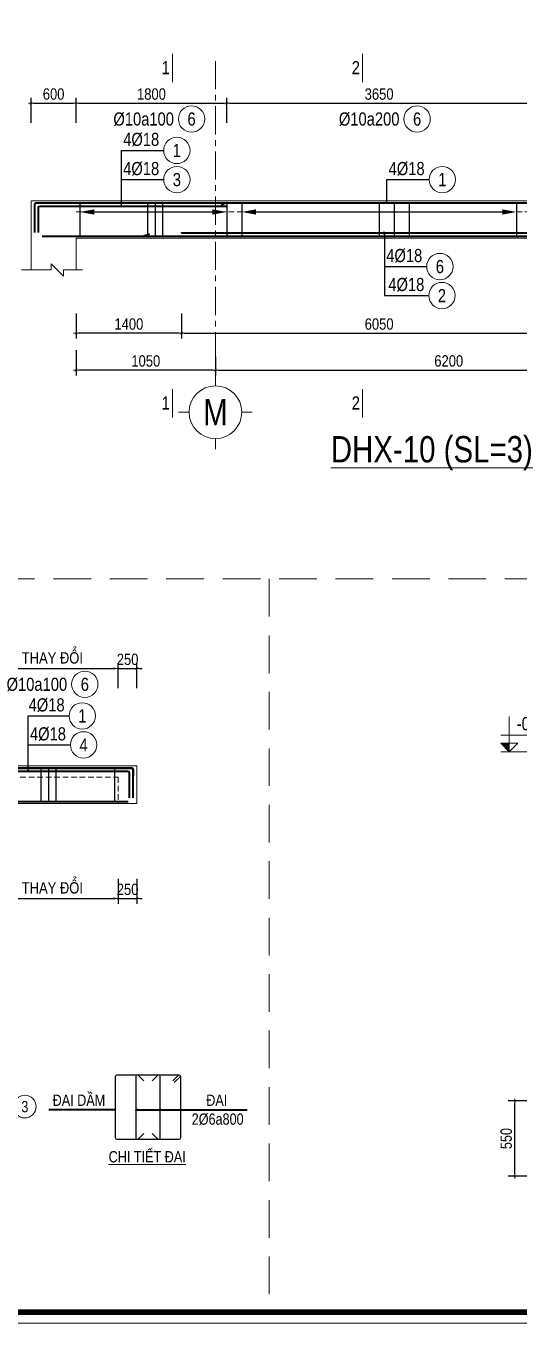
# Model space of a CAD drawing. Header units: millimetres. Extents: x 397144 to 10081729, y 99180 to 1327802.
# Drawn here: x 4934387 to 4940938, y 680550 to 697780 of the extents above; entities that cross this region are included whole.
import ezdxf
from ezdxf.enums import TextEntityAlignment as Align

# ---------------------------------------------------------------- set-up
doc = ezdxf.new("R2010")
doc.units = ezdxf.units.MM
doc.header["$PDSIZE"] = -10
doc.linetypes.add('CENTER', pattern=[2, 1.25, -0.25, 0.25, -0.25])
doc.linetypes.add('HIDDEN', pattern=[0.375, 0.25, -0.125])
doc.layers.get('0').update_dxf_attribs({"linetype": 'CONTINUOUS'})
doc.layers.get('Defpoints').update_dxf_attribs({"color": 12, "linetype": 'CONTINUOUS'})
for name, color, linetype, lineweight in [('kata_dim', 8, 'CONTINUOUS', 13), ('kata_grid', 8, 'CENTER', 13), ('kata_net khuat', 9, 'HIDDEN', 5), ('kata_net manh', 8, 'CONTINUOUS', 5), ('kata_net thay', 4, 'CONTINUOUS', 20), ('kata_text', 7, 'CONTINUOUS', 20), ('kata_thep chu', 1, 'CONTINUOUS', 35), ('kata_thep dai', 220, 'CONTINUOUS', 25)]:
    doc.layers.add(name, color=color, linetype=linetype, lineweight=lineweight)
doc.styles.add('kata_text', font='arial.ttf', dxfattribs={"width": 0.8})
doc.styles.add('Star-HelCon', font='VHELVCN_0.TTF')
doc.dimstyles.new('kata_dim_30', dxfattribs={"dimscale": 60, "dimtxt": 2.5, "dimasz": 0.5, "dimexe": 1.5, "dimexo": 2.5, "dimtad": 1, "dimdec": 0, "dimlfac": 0.5, "dimzin": 0, "dimdsep": 46, "dimtxsty": 'kata_text', "dimblk": 'kata_block_ArchTick', "dimcen": 0.09, "dimdle": 1.2, "dimclrd": 8, "dimclre": 8, "dimclrt": 3, "dimadec": 0, "dimazin": 0, "dimtfac": 1, "dimtdec": 0, "dimtix": 1, "dimtofl": 0, "dimtmove": 0, "dimatfit": 3, "dimfxl": 3.75, "dimfxlon": 1, "dimtolj": 1, "dimtzin": 0, "dimarcsym": 0})
doc.dimstyles.new('kata_dim_70', dxfattribs={"dimscale": 70, "dimtxt": 2.15, "dimasz": 0.5, "dimexe": 1, "dimexo": 2, "dimtad": 1, "dimdec": 0, "dimrnd": 5, "dimzin": 0, "dimdsep": 46, "dimtxsty": 'Star-HelCon', "dimblk": 'kata_block_ArchTick', "dimcen": 0.09, "dimdle": 1.2, "dimclrd": 8, "dimclre": 8, "dimclrt": 3, "dimadec": 0, "dimazin": 0, "dimtfac": 1, "dimtdec": 0, "dimtix": 1, "dimtmove": 2, "dimatfit": 3, "dimfxl": 3.75, "dimfxlon": 1, "dimtolj": 1, "dimtzin": 0, "dimarcsym": 0})
doc.dimstyles.new('kata_rai_thep', dxfattribs={"dimtxt": 2, "dimasz": 1, "dimexe": 0, "dimexo": 0, "dimtad": 1, "dimdec": 0, "dimzin": 12, "dimdsep": 46, "dimtxsty": 'kata_text', "dimblk": 'kata_block_RUNTIC', "dimcen": 0, "dimse1": 1, "dimse2": 1, "dimclrd": 6, "dimclre": 6, "dimclrt": 7, "dimadec": 0, "dimazin": 3, "dimtfac": 1, "dimtdec": 0, "dimtmove": 2, "dimatfit": 3, "dimldrblk": 'kata_block_LEADERTIC', "dimfxl": 1, "dimtolj": 1, "dimtzin": 0, "dimlwd": -1, "dimlwe": -1, "dimarcsym": 0})

# ---------------------------------------------------------------- blocks, each defined once
blk = doc.blocks.new('CHG_XX_Khung ten')
blk.add_lwpolyline([(15, 578.9999998350979), (826, 578.9999998350979), (826, 14.99999983509792), (15, 14.99999983509792)], close=True)
at = {"color": 4, "linetype": 'Continuous', "const_width": 1}
blk.add_lwpolyline([(17.00000000000006, 576.9999998350979), (824.0000000000001, 576.9999998350979), (824, 16.99999983509827), (16.99999999999994, 16.99999983509838)], close=True, dxfattribs=at)
blk = doc.blocks.new('kata_block_TD')
at = {"color": 6, "linetype": 'ByBlock', "lineweight": -2, "style": 'kata_text', "width": 0.8}
blk.add_attdef('SECTDET2', text='', height=5, dxfattribs=at).set_placement((0, 7.970649532882817), align=Align.CENTER)
at = {"color": 0, "linetype": 'ByBlock', "lineweight": -2, "style": 'kata_text', "width": 0.8}
blk.add_attdef('SECTDET1', text='', height=5, dxfattribs=at).set_placement((0, 1.470649532882817), align=Align.CENTER)
at = {"color": 3, "lineweight": 25, "style": 'kata_text', "width": 0.8}
blk.add_attdef('SSCALE', text='', height=2.5, dxfattribs=at).set_placement((0, -3.998868953555331), align=Align.CENTER)
blk = doc.blocks.new('kata_block_ArchTick')
at = {"color": 8}
blk.add_line((1, 0), (-1, 0), dxfattribs=at)
at = {"color": 8, "const_width": 0.15}
blk.add_lwpolyline([(-0.5, -0.5), (0.5, 0.5)], dxfattribs=at)
blk = doc.blocks.new('*D122')
at = {"layer": 'Defpoints', "color": 0, "transparency": 16777216}
for p in [(4935054.127015105, 696753.8483347641), (4934454.127015105, 695458.8483347641), (4935054.127015105, 695458.8483347641)]:
    blk.add_point(p, dxfattribs=at)
at = {"layer": 'kata_dim', "color": 8, "lineweight": -2, "transparency": 16777216}
for p, q in [((4934454.127015105, 696491.3483347641), (4934454.127015105, 696823.8483347641)), ((4935054.127015105, 696491.3483347641), (4935054.127015105, 696823.8483347641)), ((4934489.127015105, 696753.8483347641), (4935019.127015105, 696753.8483347641))]:
    blk.add_line(p, q, dxfattribs=at)
at = {"layer": 'kata_dim', "color": 8, "lineweight": -2, "transparency": 16777216, "xscale": 35, "yscale": 35, "zscale": 35, "rotation": 180}
blk.add_blockref('kata_block_ArchTick', (4934454.127015105, 696753.8483347641), dxfattribs=at)
at = {"layer": 'kata_dim', "color": 8, "lineweight": -2, "transparency": 16777216, "xscale": 35, "yscale": 35, "zscale": 35}
blk.add_blockref('kata_block_ArchTick', (4935054.127015105, 696753.8483347641), dxfattribs=at)
at = {"layer": 'kata_dim', "color": 3, "transparency": 16777216, "insert": (4934754.127015105, 696874.4536680975), "char_height": 150.5, "attachment_point": 5, "style": 'Star-HelCon'}
blk.add_mtext('\\A1;600', dxfattribs=at)
blk = doc.blocks.new('*D123')
at = {"layer": 'Defpoints', "color": 0, "transparency": 16777216}
for p in [(4937054.127015105, 696753.8483347641), (4935054.127015105, 695458.8483347641), (4937054.127015105, 695458.8483347641)]:
    blk.add_point(p, dxfattribs=at)
at = {"layer": 'kata_dim', "color": 8, "lineweight": -2, "transparency": 16777216}
for p, q in [((4935054.127015105, 696491.3483347641), (4935054.127015105, 696823.8483347641)), ((4937054.127015105, 696491.3483347641), (4937054.127015105, 696823.8483347641)), ((4935089.127015105, 696753.8483347641), (4937019.127015105, 696753.8483347641))]:
    blk.add_line(p, q, dxfattribs=at)
at = {"layer": 'kata_dim', "color": 8, "lineweight": -2, "transparency": 16777216, "xscale": 35, "yscale": 35, "zscale": 35, "rotation": 180}
blk.add_blockref('kata_block_ArchTick', (4935054.127015105, 696753.8483347641), dxfattribs=at)
at = {"layer": 'kata_dim', "color": 8, "lineweight": -2, "transparency": 16777216, "xscale": 35, "yscale": 35, "zscale": 35}
blk.add_blockref('kata_block_ArchTick', (4937054.127015105, 696753.8483347641), dxfattribs=at)
at = {"layer": 'kata_dim', "color": 3, "transparency": 16777216, "insert": (4936054.127015105, 696874.4536680975), "char_height": 150.5, "attachment_point": 5, "style": 'Star-HelCon'}
blk.add_mtext('\\A1;1800', dxfattribs=at)
blk = doc.blocks.new('*D124')
at = {"layer": 'Defpoints', "color": 0, "transparency": 16777216}
for p in [(4941104.127015105, 696753.8483347641), (4937054.127015105, 695458.8483347641), (4941104.127015105, 695458.8483347641)]:
    blk.add_point(p, dxfattribs=at)
at = {"layer": 'kata_dim', "color": 8, "lineweight": -2, "transparency": 16777216}
for p, q in [((4937054.127015105, 696491.3483347641), (4937054.127015105, 696823.8483347641)), ((4941104.127015105, 696491.3483347641), (4941104.127015105, 696823.8483347641)), ((4937089.127015105, 696753.8483347641), (4941069.127015105, 696753.8483347641))]:
    blk.add_line(p, q, dxfattribs=at)
at = {"layer": 'kata_dim', "color": 8, "lineweight": -2, "transparency": 16777216, "xscale": 35, "yscale": 35, "zscale": 35, "rotation": 180}
blk.add_blockref('kata_block_ArchTick', (4937054.127015105, 696753.8483347641), dxfattribs=at)
at = {"layer": 'kata_dim', "color": 8, "lineweight": -2, "transparency": 16777216, "xscale": 35, "yscale": 35, "zscale": 35}
blk.add_blockref('kata_block_ArchTick', (4941104.127015105, 696753.8483347641), dxfattribs=at)
at = {"layer": 'kata_dim', "color": 3, "transparency": 16777216, "insert": (4939079.127015105, 696874.4536680975), "char_height": 150.5, "attachment_point": 5, "style": 'Star-HelCon'}
blk.add_mtext('\\A1;3650', dxfattribs=at)
blk = doc.blocks.new('kata_block_GRID')
for p, q in [((3.061616997868383e-16, 5), (3.061616997868383e-16, 7)), ((-5, 0), (-7, 0)), ((5, 0), (7, 0)), ((-9.184850993605148e-16, -5), (-9.184850993605148e-16, -7))]:
    blk.add_line(p, q)
blk.add_circle((0, 0), 5)
at = {"color": 7, "style": 'kata_text', "width": 0.8}
blk.add_attdef('GRID', text='', height=5, dxfattribs=at).set_placement((0, 0), align=Align.MIDDLE)
blk = doc.blocks.new('*D128')
at = {"layer": 'Defpoints', "color": 0, "transparency": 16777216}
for p in [(4943104.127015105, 694958.8483347641), (4936904.127015105, 693525.0541121333), (4943104.127015105, 693208.8483347641)]:
    blk.add_point(p, dxfattribs=at)
at = {"layer": 'kata_dim', "color": 8, "lineweight": -2, "transparency": 16777216}
for p, q in [((4936904.127015105, 693385.0541121333), (4936904.127015105, 693138.8483347641)), ((4943104.127015105, 693471.3483347641), (4943104.127015105, 693138.8483347641)), ((4936939.127015105, 693208.8483347641), (4943069.127015105, 693208.8483347641))]:
    blk.add_line(p, q, dxfattribs=at)
at = {"layer": 'kata_dim', "color": 8, "lineweight": -2, "transparency": 16777216, "xscale": 35, "yscale": 35, "zscale": 35, "rotation": 180}
blk.add_blockref('kata_block_ArchTick', (4936904.127015105, 693208.8483347641), dxfattribs=at)
at = {"layer": 'kata_dim', "color": 8, "lineweight": -2, "transparency": 16777216, "xscale": 35, "yscale": 35, "zscale": 35}
blk.add_blockref('kata_block_ArchTick', (4943104.127015105, 693208.8483347641), dxfattribs=at)
at = {"layer": 'kata_dim', "color": 3, "transparency": 16777216, "insert": (4940004.127015105, 693329.4536680975), "char_height": 150.5, "attachment_point": 5, "style": 'Star-HelCon'}
blk.add_mtext('\\A1;6200', dxfattribs=at)
blk = doc.blocks.new('*D129')
at = {"layer": 'Defpoints', "color": 0, "transparency": 16777216}
for p in [(4935054.127015105, 694958.8483347641), (4936454.127015105, 694958.8483347641), (4935054.127015105, 693698.8483347641)]:
    blk.add_point(p, dxfattribs=at)
at = {"layer": 'kata_dim', "color": 8, "lineweight": -2, "transparency": 16777216}
for p, q in [((4935054.127015105, 693961.3483347641), (4935054.127015105, 693628.8483347641)), ((4936454.127015105, 693961.3483347641), (4936454.127015105, 693628.8483347641)), ((4936419.127015105, 693698.8483347641), (4935089.127015105, 693698.8483347641))]:
    blk.add_line(p, q, dxfattribs=at)
at = {"layer": 'kata_dim', "color": 8, "lineweight": -2, "transparency": 16777216, "xscale": 35, "yscale": 35, "zscale": 35, "rotation": 180}
blk.add_blockref('kata_block_ArchTick', (4935054.127015105, 693698.8483347641), dxfattribs=at)
at = {"layer": 'kata_dim', "color": 8, "lineweight": -2, "transparency": 16777216, "xscale": 35, "yscale": 35, "zscale": 35}
blk.add_blockref('kata_block_ArchTick', (4936454.127015105, 693698.8483347641), dxfattribs=at)
at = {"layer": 'kata_dim', "color": 3, "transparency": 16777216, "insert": (4935754.127015105, 693819.4536680975), "char_height": 150.5, "attachment_point": 5, "style": 'Star-HelCon'}
blk.add_mtext('\\A1;1400', dxfattribs=at)
blk = doc.blocks.new('*D130')
at = {"layer": 'Defpoints', "color": 0, "transparency": 16777216}
for p in [(4935054.127015105, 694958.8483347641), (4936454.127015105, 694958.8483347641), (4935054.127015105, 693698.8483347641)]:
    blk.add_point(p, dxfattribs=at)
at = {"layer": 'kata_dim', "color": 8, "lineweight": -2, "transparency": 16777216}
for p, q in [((4935054.127015105, 693961.3483347641), (4935054.127015105, 693628.8483347641)), ((4936454.127015105, 693961.3483347641), (4936454.127015105, 693628.8483347641)), ((4936419.127015105, 693698.8483347641), (4935089.127015105, 693698.8483347641))]:
    blk.add_line(p, q, dxfattribs=at)
at = {"layer": 'kata_dim', "color": 8, "lineweight": -2, "transparency": 16777216, "xscale": 35, "yscale": 35, "zscale": 35, "rotation": 180}
blk.add_blockref('kata_block_ArchTick', (4935054.127015105, 693698.8483347641), dxfattribs=at)
at = {"layer": 'kata_dim', "color": 8, "lineweight": -2, "transparency": 16777216, "xscale": 35, "yscale": 35, "zscale": 35}
blk.add_blockref('kata_block_ArchTick', (4936454.127015105, 693698.8483347641), dxfattribs=at)
at = {"layer": 'kata_dim', "color": 3, "transparency": 16777216, "insert": (4935754.127015105, 693819.4536680975), "char_height": 150.5, "attachment_point": 5, "style": 'Star-HelCon'}
blk.add_mtext('\\A1;1400', dxfattribs=at)
blk = doc.blocks.new('*D131')
at = {"layer": 'Defpoints', "color": 0, "transparency": 16777216}
for p in [(4936454.127015105, 694958.8483347641), (4941704.127015105, 694958.8483347641), (4941704.127015105, 693698.8483347641)]:
    blk.add_point(p, dxfattribs=at)
at = {"layer": 'kata_dim', "color": 8, "lineweight": -2, "transparency": 16777216}
for p, q in [((4936454.127015105, 693961.3483347641), (4936454.127015105, 693628.8483347641)), ((4941704.127015105, 693961.3483347641), (4941704.127015105, 693628.8483347641)), ((4936489.127015105, 693698.8483347641), (4941669.127015105, 693698.8483347641))]:
    blk.add_line(p, q, dxfattribs=at)
at = {"layer": 'kata_dim', "color": 8, "lineweight": -2, "transparency": 16777216, "xscale": 35, "yscale": 35, "zscale": 35, "rotation": 180}
blk.add_blockref('kata_block_ArchTick', (4936454.127015105, 693698.8483347641), dxfattribs=at)
at = {"layer": 'kata_dim', "color": 8, "lineweight": -2, "transparency": 16777216, "xscale": 35, "yscale": 35, "zscale": 35}
blk.add_blockref('kata_block_ArchTick', (4941704.127015105, 693698.8483347641), dxfattribs=at)
at = {"layer": 'kata_dim', "color": 3, "transparency": 16777216, "insert": (4939079.127015105, 693819.4536680975), "char_height": 150.5, "attachment_point": 5, "style": 'Star-HelCon'}
blk.add_mtext('\\A1;6050', dxfattribs=at)
blk = doc.blocks.new('kata_block_RUNTIC')
at = {"layer": 'kata_dim', "color": 6}
blk.add_line((0, 0.75), (0, -0.75), dxfattribs=at)
blk.add_lwpolyline([(0, 0, 0, 1, 0), (-2.69999999999709, 0, 1, 1, 0)], format="xyseb", dxfattribs=at)
blk = doc.blocks.new('*D134')
at = {"layer": 'Defpoints', "color": 6, "transparency": 16777216}
blk.add_line((4935174.127015105, 695308.8483347641), (4936984.127015105, 695308.8483347641), dxfattribs=at)
at = {"layer": 'Defpoints', "color": 0, "transparency": 16777216}
for p in [(4935104.127015105, 695308.8483347641), (4937054.127015105, 695308.8483347641), (4937054.127015105, 695308.8483347641)]:
    blk.add_point(p, dxfattribs=at)
at = {"layer": 'Defpoints', "color": 6, "transparency": 16777216, "xscale": 70, "yscale": 70, "zscale": 70, "rotation": 180}
blk.add_blockref('kata_block_RUNTIC', (4935104.127015105, 695308.8483347641), dxfattribs=at)
at = {"layer": 'Defpoints', "color": 6, "transparency": 16777216, "xscale": 70, "yscale": 70, "zscale": 70}
blk.add_blockref('kata_block_RUNTIC', (4937054.127015105, 695308.8483347641), dxfattribs=at)
blk = doc.blocks.new('kata_block_LEADERTIC')
at = {"layer": 'kata_dim', "color": 6}
blk.add_lwpolyline([(0, 0, 0, 1, 0), (-2.69999999999709, 0, 1, 1, 0)], format="xyseb", dxfattribs=at)
blk = doc.blocks.new('*D135')
at = {"layer": 'Defpoints', "color": 6, "transparency": 16777216}
blk.add_line((4937324.127015105, 695308.8483347641), (4940834.127015105, 695308.8483347641), dxfattribs=at)
at = {"layer": 'Defpoints', "color": 0, "transparency": 16777216}
for p in [(4937254.127015105, 695308.8483347641), (4940904.127015105, 695308.8483347641), (4940904.127015105, 695308.8483347641)]:
    blk.add_point(p, dxfattribs=at)
at = {"layer": 'Defpoints', "color": 6, "transparency": 16777216, "xscale": 70, "yscale": 70, "zscale": 70, "rotation": 180}
blk.add_blockref('kata_block_RUNTIC', (4937254.127015105, 695308.8483347641), dxfattribs=at)
at = {"layer": 'Defpoints', "color": 6, "transparency": 16777216, "xscale": 70, "yscale": 70, "zscale": 70}
blk.add_blockref('kata_block_RUNTIC', (4940904.127015105, 695308.8483347641), dxfattribs=at)
blk = doc.blocks.new('*U11')
blk.add_circle((2.5, 0), 2.5)
at = {"layer": 'kata_text', "color": 3, "style": 'kata_text', "width": 0.8}
blk.add_attdef('DK2', text='', height=2.5, dxfattribs=at).set_placement((-0.85, 0.8455043070534884), align=Align.RIGHT)
at = {"layer": 'kata_text', "color": 7, "style": 'kata_text', "width": 0.8}
blk.add_attdef('SH3', text='', height=2.5, dxfattribs=at).set_placement((2.5, 0), align=Align.MIDDLE)
blk = doc.blocks.new('*U14')
blk.add_circle((2.5, 0), 2.5)
at = {"layer": 'kata_text', "color": 3, "style": 'kata_text', "width": 0.8}
blk.add_attdef('DKKC2', text='', height=2.5, dxfattribs=at).set_placement((-0.85, -1.249999999999998), align=Align.RIGHT)
at = {"layer": 'kata_text', "color": 7, "style": 'kata_text', "width": 0.8}
blk.add_attdef('SH3', text='', height=2.5, dxfattribs=at).set_placement((2.5, 0), align=Align.MIDDLE)
blk = doc.blocks.new('kata_block_SECBAL')
at = {"color": 0, "linetype": 'ByBlock', "lineweight": -2}
blk.add_line((9.278846846427768e-07, 4.357142857143117), (0, -1), dxfattribs=at)
at = {"color": 0, "linetype": 'ByBlock', "lineweight": -2, "style": 'kata_text', "width": 0.8}
blk.add_attdef('DETAIL', text='', height=2.5, dxfattribs=at).set_placement((-0.4999587343882013, 1.749873724336794), align=Align.MIDDLE_RIGHT)
blk = doc.blocks.new('*U15')
at = {"color": 0, "linetype": 'ByBlock', "lineweight": -2}
blk.add_line((9.278846826760661e-07, -1), (1.966710793847991e-15, 4.357142857143117), dxfattribs=at)
at = {"color": 0, "linetype": 'ByBlock', "lineweight": -2, "style": 'kata_text', "width": 0.8}
blk.add_attdef('DETAIL', text='', height=2.5, dxfattribs=at).set_placement((-0.4999587343882013, 1.749873724336794), align=Align.MIDDLE_RIGHT)
blk = doc.blocks.new('*D143')
at = {"layer": 'Defpoints', "color": 0, "ltscale": 0.8, "transparency": 16777216}
for p in [(4935054.127015105, 694538.8483347641), (4936904.127015105, 693525.0541121333), (4935054.127015105, 693208.8483347641)]:
    blk.add_point(p, dxfattribs=at)
at = {"layer": 'kata_dim', "color": 8, "lineweight": -2, "ltscale": 0.8, "transparency": 16777216}
for p, q in [((4935054.127015105, 693471.3483347641), (4935054.127015105, 693138.8483347641)), ((4936904.127015105, 693385.0541121333), (4936904.127015105, 693138.8483347641)), ((4936869.127015105, 693208.8483347641), (4935089.127015105, 693208.8483347641))]:
    blk.add_line(p, q, dxfattribs=at)
at = {"layer": 'kata_dim', "color": 8, "lineweight": -2, "ltscale": 0.8, "transparency": 16777216, "xscale": 35, "yscale": 35, "zscale": 35, "rotation": 180}
blk.add_blockref('kata_block_ArchTick', (4935054.127015105, 693208.8483347641), dxfattribs=at)
at = {"layer": 'kata_dim', "color": 8, "lineweight": -2, "ltscale": 0.8, "transparency": 16777216, "xscale": 35, "yscale": 35, "zscale": 35}
blk.add_blockref('kata_block_ArchTick', (4936904.127015105, 693208.8483347641), dxfattribs=at)
at = {"layer": 'kata_dim', "color": 3, "ltscale": 0.8, "transparency": 16777216, "insert": (4935979.127015105, 693329.4536680975), "char_height": 150.5, "attachment_point": 5, "style": 'Star-HelCon'}
blk.add_mtext('\\A1;1050', dxfattribs=at)
blk = doc.blocks.new('*U20')
blk.add_circle((2.5, 0), 2.5)
at = {"layer": 'kata_text', "color": 3, "style": 'kata_text', "width": 0.8}
for tag, p in [('DK2', (-0.85, 0.8455043070534884)), ('KC2', (-0.85, -2.972544307831413))]:
    blk.add_attdef(tag, text='', height=2.5, dxfattribs=at).set_placement(p, align=Align.RIGHT)
at = {"layer": 'kata_text', "color": 7, "style": 'kata_text', "width": 0.8}
blk.add_attdef('SH3', text='', height=2.5, dxfattribs=at).set_placement((2.5, 0), align=Align.MIDDLE)
blk = doc.blocks.new('*D167')
at = {"layer": 'Defpoints', "color": 0, "transparency": 16777216}
for p in [(4935862.087251684, 689244.8651213816), (4935612.087251684, 687949.8651213816), (4935862.087251684, 687949.8651213816)]:
    blk.add_point(p, dxfattribs=at)
at = {"layer": 'kata_dim', "color": 8, "lineweight": -2, "transparency": 16777216}
for p, q in [((4935577.087251684, 689244.8651213816), (4935542.087251684, 689244.8651213816)), ((4935612.087251684, 688982.3651213816), (4935612.087251684, 689314.8651213816)), ((4935612.087251684, 689244.8651213816), (4935862.087251684, 689244.8651213816)), ((4935862.087251684, 688982.3651213816), (4935862.087251684, 689314.8651213816)), ((4935897.087251684, 689244.8651213816), (4935932.087251684, 689244.8651213816))]:
    blk.add_line(p, q, dxfattribs=at)
at = {"layer": 'kata_dim', "color": 8, "lineweight": -2, "transparency": 16777216, "xscale": 35, "yscale": 35, "zscale": 35}
blk.add_blockref('kata_block_ArchTick', (4935612.087251684, 689244.8651213816), dxfattribs=at)
at = {"layer": 'kata_dim', "color": 8, "lineweight": -2, "transparency": 16777216, "xscale": 35, "yscale": 35, "zscale": 35, "rotation": 180}
blk.add_blockref('kata_block_ArchTick', (4935862.087251684, 689244.8651213816), dxfattribs=at)
at = {"layer": 'kata_dim', "color": 3, "transparency": 16777216, "insert": (4935737.087251684, 689365.470454715), "char_height": 150.5, "attachment_point": 5, "style": 'Star-HelCon'}
blk.add_mtext('\\A1;250', dxfattribs=at)
blk = doc.blocks.new('*D168')
at = {"layer": 'Defpoints', "color": 0, "ltscale": 0.8, "transparency": 16777216}
for p in [(4935612.087251684, 689244.8651213816), (4933862.087251684, 688982.3651213816), (4935612.087251684, 688982.3651213816)]:
    blk.add_point(p, dxfattribs=at)
at = {"layer": 'kata_dim', "color": 8, "lineweight": -2, "ltscale": 0.8, "transparency": 16777216}
for p, q in [((4933862.087251684, 689122.3651213816), (4933862.087251684, 689314.8651213816)), ((4933897.087251684, 689244.8651213816), (4935577.087251684, 689244.8651213816)), ((4935612.087251684, 689122.3651213816), (4935612.087251684, 689314.8651213816))]:
    blk.add_line(p, q, dxfattribs=at)
at = {"layer": 'kata_dim', "color": 8, "lineweight": -2, "ltscale": 0.8, "transparency": 16777216, "xscale": 35, "yscale": 35, "zscale": 35, "rotation": 180}
blk.add_blockref('kata_block_ArchTick', (4933862.087251684, 689244.8651213816), dxfattribs=at)
at = {"layer": 'kata_dim', "color": 8, "lineweight": -2, "ltscale": 0.8, "transparency": 16777216, "xscale": 35, "yscale": 35, "zscale": 35}
blk.add_blockref('kata_block_ArchTick', (4935612.087251684, 689244.8651213816), dxfattribs=at)
at = {"layer": 'kata_dim', "color": 3, "ltscale": 0.8, "transparency": 16777216, "insert": (4934737.087251684, 689384.1405306585), "char_height": 150.5, "attachment_point": 5, "style": 'Star-HelCon'}
blk.add_mtext('\\A1;THAY ĐỔI', dxfattribs=at)
blk = doc.blocks.new('*D169')
at = {"layer": 'Defpoints', "color": 0, "ltscale": 0.8, "transparency": 16777216}
for p in [(4933862.087251684, 687449.8651213816), (4935612.087251684, 687449.8651213816), (4935612.087251684, 686189.8651213816)]:
    blk.add_point(p, dxfattribs=at)
at = {"layer": 'kata_dim', "color": 8, "lineweight": -2, "ltscale": 0.8, "transparency": 16777216}
for p, q in [((4933862.087251684, 686452.3651213816), (4933862.087251684, 686119.8651213816)), ((4935612.087251684, 686452.3651213816), (4935612.087251684, 686119.8651213816)), ((4933897.087251684, 686189.8651213816), (4935577.087251684, 686189.8651213816))]:
    blk.add_line(p, q, dxfattribs=at)
at = {"layer": 'kata_dim', "color": 8, "lineweight": -2, "ltscale": 0.8, "transparency": 16777216, "xscale": 35, "yscale": 35, "zscale": 35, "rotation": 180}
blk.add_blockref('kata_block_ArchTick', (4933862.087251684, 686189.8651213816), dxfattribs=at)
at = {"layer": 'kata_dim', "color": 8, "lineweight": -2, "ltscale": 0.8, "transparency": 16777216, "xscale": 35, "yscale": 35, "zscale": 35}
blk.add_blockref('kata_block_ArchTick', (4935612.087251684, 686189.8651213816), dxfattribs=at)
at = {"layer": 'kata_dim', "color": 3, "ltscale": 0.8, "transparency": 16777216, "insert": (4934737.087251684, 686329.1405306585), "char_height": 150.5, "attachment_point": 5, "style": 'Star-HelCon'}
blk.add_mtext('\\A1;THAY ĐỔI', dxfattribs=at)
blk = doc.blocks.new('*D170')
at = {"layer": 'Defpoints', "color": 0, "ltscale": 0.8, "transparency": 16777216}
for p in [(4935612.087251684, 687449.8651213816), (4935862.087251684, 687449.8651213816), (4935862.087251684, 686189.8651213816)]:
    blk.add_point(p, dxfattribs=at)
at = {"layer": 'kata_dim', "color": 8, "lineweight": -2, "ltscale": 0.8, "transparency": 16777216}
for p, q in [((4935612.087251684, 686452.3651213816), (4935612.087251684, 686119.8651213816)), ((4935862.087251684, 686452.3651213816), (4935862.087251684, 686119.8651213816)), ((4935577.087251684, 686189.8651213816), (4935542.087251684, 686189.8651213816)), ((4935612.087251684, 686189.8651213816), (4935862.087251684, 686189.8651213816)), ((4935897.087251684, 686189.8651213816), (4935932.087251684, 686189.8651213816))]:
    blk.add_line(p, q, dxfattribs=at)
at = {"layer": 'kata_dim', "color": 8, "lineweight": -2, "ltscale": 0.8, "transparency": 16777216, "xscale": 35, "yscale": 35, "zscale": 35}
blk.add_blockref('kata_block_ArchTick', (4935612.087251684, 686189.8651213816), dxfattribs=at)
at = {"layer": 'kata_dim', "color": 8, "lineweight": -2, "ltscale": 0.8, "transparency": 16777216, "xscale": 35, "yscale": 35, "zscale": 35, "rotation": 180}
blk.add_blockref('kata_block_ArchTick', (4935862.087251684, 686189.8651213816), dxfattribs=at)
at = {"layer": 'kata_dim', "color": 3, "ltscale": 0.8, "transparency": 16777216, "insert": (4935737.087251684, 686310.470454715), "char_height": 150.5, "attachment_point": 5, "style": 'Star-HelCon'}
blk.add_mtext('\\A1;250', dxfattribs=at)
blk = doc.blocks.new('kata_block_CT')
blk.add_hatch(color=256).paths.add_polyline_path([(0, 1.596954857557648), (-1.612010908633238, 1.596954857557648), (0, 0)])
at = {"ltscale": 50}
h = blk.add_hatch(dxfattribs=at)
h.set_pattern_fill('ANSI31', color=8, scale=1.406250541793835, style=0)
h.set_pattern_definition([(45.00000000000001, (0, 5.456968210637569e-12), (-3.157122508925224, 3.157122508925225), [])])
h.paths.add_polyline_path([(0, 1.596954857557648), (0, 0), (1.612010908924276, 1.596954857557648)])
at = {"color": 8, "ltscale": 50}
for p, q in [((-1.592704896858777, 3.140833880479477), (11.46947077315417, 3.140833880479477)), ((11.56125648126181, 5.456968210637569e-12), (-1.63869572513795, 5.456968210637569e-12))]:
    blk.add_line(p, q, dxfattribs=at)
for points in [[(0, 6.69495074864426), (0, 0)], [(0, 0), (-1.612010908633238, 1.596954857557648), (0, 1.596954857557648)], [(0, 0), (1.612010908924276, 1.596954857557648), (0, 1.596954857557648)]]:
    blk.add_lwpolyline(points, dxfattribs=at)
at = {"color": 3, "style": 'kata_text', "width": 0.8}
blk.add_attdef('CT', (1.409564409346785, 4.068271311703938), '', height=2.5, dxfattribs=at)
blk = doc.blocks.new('*D198')
at = {"layer": 'Defpoints', "color": 0, "transparency": 16777216}
for p in [(4940882.282917828, 683500.4959383053), (4942098.282917823, 683500.4959383053), (4942098.282917823, 682500.4959383053)]:
    blk.add_point(p, dxfattribs=at)
at = {"layer": 'kata_dim', "color": 8, "lineweight": -2, "transparency": 16777216}
for p, q in [((4941107.282917828, 683500.4959383053), (4940792.282917828, 683500.4959383053)), ((4940882.282917828, 682530.4959383053), (4940882.282917828, 683470.4959383053)), ((4941107.282917828, 682500.4959383053), (4940792.282917828, 682500.4959383053))]:
    blk.add_line(p, q, dxfattribs=at)
at = {"layer": 'kata_dim', "color": 8, "lineweight": -2, "transparency": 16777216, "xscale": 30, "yscale": 30, "zscale": 30}
for p, rotation in [((4940882.282917828, 683500.4959383053), 90), ((4940882.282917828, 682500.4959383053), 270)]:
    blk.add_blockref('kata_block_ArchTick', p, dxfattribs=dict(at, rotation=rotation))
at = {"layer": 'kata_dim', "color": 3, "transparency": 16777216, "insert": (4940768.196969669, 683000.4959383038), "char_height": 150, "attachment_point": 5, "rotation": 90, "style": 'kata_text'}
blk.add_mtext('\\A1;550', dxfattribs=at)
blk = doc.blocks.new('ct dai')
at = {"layer": 'kata_thep dai'}
for points in [[(3878222.79751323, -233111.3542104892), (3878302.79751323, -233031.3542104892, -0.414213562), (3878324.79751323, -233053.3542104892), (3878324.79751323, -233869.3542104892, -0.414213562), (3878302.79751323, -233891.3542104892), (3877486.79751323, -233891.3542104892, -0.414213562), (3877464.79751323, -233869.3542104892), (3877464.79751323, -233053.3542104892, -0.414213562), (3877486.79751323, -233031.3542104892), (3878302.79751323, -233031.3542104892, -0.414213562), (3878324.79751323, -233053.3542104892), (3878244.79751323, -233133.3542104892)], [(3877838.79751323, -233811.3542104892), (3877758.797513244, -233891.3542104892), (3877758.797513229, -233891.3542104892, -0.414213562), (3877736.797513229, -233869.3542104892), (3877736.797513229, -233053.3542104892, -0.414213562), (3877758.797513229, -233031.3542104892), (3877758.797513244, -233031.3542104892), (3877838.79751323, -233111.3542104891)], [(3878030.797513229, -233031.3542104892), (3878030.797513229, -233031.3542104892, -0.414213562), (3878052.797513229, -233053.3542104892), (3878052.797513229, -233869.3542104892, -0.414213562), (3878030.797513229, -233891.3542104892), (3878030.797513216, -233891.3542104892), (3877950.797513229, -233811.3542104892)], [(3877950.797513229, -233111.3542104891), (3878030.797513215, -233031.3542104891), (3878030.797513229, -233031.3542104892, -0.414213562), (3878052.797513229, -233053.3542104892), (3878052.797513229, -233053.3542104892)]]:
    blk.add_lwpolyline(points, format="xyb", dxfattribs=at)
at = {"layer": 'kata_text', "color": 3, "style": 'kata_text', "width": 0.8}
for s, p in [('ĐAI DẦM', (3876628.292, -233443.6895)), ('ĐAI', (3878668.859789761, -233443.6895)), ('2%%C6a800', (3878475.682289761, -233694.3863247983))]:
    blk.add_text(s, height=150, dxfattribs=at).set_placement(p)
at = {"layer": 'kata_text', "style": 'kata_text', "width": 0.8}
blk.add_text('%%UCHI TIẾT ĐAI', height=150, dxfattribs=at).set_placement((3877372.087289761, -234194.5625))
at = {"layer": 'kata_net manh'}
for points in [[(3877464.79751323, -233494.2937104892), (3876577.440513229, -233494.2937104892)], [(3877736.797513229, -233494.2937104892), (3878896.15451323, -233494.2937104892)], [(3878052.797513229, -233494.2937104892), (3879212.15451323, -233494.2937104892)]]:
    blk.add_leader(points, dimstyle='kata_dim_70', override={"dimasz": 0.5, "dimldrblk": 'ArchTick'}, dxfattribs=at)

msp = doc.modelspace()

# ---------------------------------------------------------------- block references
at = {"layer": 'kata_net thay', "xscale": 72.589395827735, "yscale": 72.589395827735, "zscale": 72.589395827735}
msp.add_blockref('CHG_XX_Khung ten', (4906481.368317187, 679461.1649979055), dxfattribs=at)

# ---------------------------------------------------------------- next in the draw order: linework, layer by layer
at = {"layer": 'kata_dim'}
msp.add_lwpolyline([(4934328.559246242, 694538.8483347641), (4934720.793681772, 694538.8483347641), (4934720.793681772, 694622.1816680981), (4934887.460348438, 694455.5150014311), (4934887.460348438, 694538.8483347641), (4935137.460348438, 694538.8483347641)], dxfattribs=at)
at = {"layer": 'kata_grid', "ltscale": 300}
msp.add_line((4936904.127015105, 697313.8483347641), (4936904.127015105, 693138.8483347641), dxfattribs=at)
at = {"layer": 'kata_net khuat', "ltscale": 300}
for p, q in [((4935054.127015105, 695308.8483347641), (4943104.127015105, 695308.8483347641)), ((4935612.087251684, 687949.8651213816), (4935862.087251684, 687949.8651213816)), ((4933862.087251684, 687799.8651213816), (4935612.087251684, 687799.8651213816))]:
    msp.add_line(p, q, dxfattribs=at)
at = {"layer": 'kata_net khuat', "ltscale": 2000}
msp.add_line((4937616.040064489, 690434.0652705657), (4937616.040064489, 680695.1847150068), dxfattribs=at)
msp.add_lwpolyline([(4907751.560045928, 690434.0652705657), (4956386.45523705, 690434.0652705657)], dxfattribs=at)
at = {"layer": 'kata_net khuat', "ltscale": 300}
msp.add_lwpolyline([(4935612.087251684, 687799.8651213816), (4935612.087251684, 687449.8651213816), (4935862.087251684, 687449.8651213816), (4935862.087251684, 687799.8651213816)], dxfattribs=at)
at = {"layer": 'kata_net thay'}
for p, q in [((4935054.127015105, 694538.8483347641), (4935054.127015105, 694958.8483347641)), ((4935054.127015105, 694958.8483347641), (4943104.127015105, 694958.8483347641))]:
    msp.add_line(p, q, dxfattribs=at)
for points in [[(4934454.127015105, 694538.8483347641), (4934454.127015105, 695458.8483347641), (4945404.127015105, 695458.8483347641), (4945404.127015105, 694958.8483347641), (4943404.127015105, 694958.8483347641)], [(4926312.087251684, 687949.8651213816), (4935862.087251684, 687949.8651213816), (4935862.087251684, 687449.8651213816), (4933862.087251684, 687449.8651213816)]]:
    msp.add_lwpolyline(points, dxfattribs=at)
at = {"layer": 'kata_thep chu'}
for points in [[(4934504.127015105, 695036.8370423259), (4934504.127015105, 695036.8370423259), (4934504.127015105, 695409.8483347641, -0.414213562), (4934524.127015105, 695429.8483347641), (4934729.371802285, 695429.8483347641)], [(4934524.127015118, 695429.8483347645), (4945334.127015105, 695429.8483347641, -0.414213562), (4945354.127015105, 695409.8483347641), (4945354.127015105, 695329.8483347641), (4945354.127015105, 695329.8483347641)], [(4934554.127015105, 695036.8483347641), (4934554.127015105, 695036.8483347641), (4934554.127015105, 695366.8483347641, -0.414213562), (4934574.127015105, 695386.8483347641), (4934729.371802285, 695386.8483347641)], [(4925312.087251684, 687920.8651213816), (4935792.087251684, 687920.8651213816, -0.414213562), (4935812.087251684, 687900.8651213816), (4935812.087251684, 687820.8651213816), (4935812.087251684, 687820.8651213816)], [(4935812.087251684, 687527.8538289433), (4935812.087251684, 687527.8538289433), (4935812.087251684, 687900.8651213816, 0.414213562), (4935792.087251684, 687920.8651213816), (4931762.087251684, 687920.8651213816), (4931837.087251684, 687895.8651213816)], [(4935762.087251684, 687527.8651213816), (4935762.087251684, 687527.8651213816), (4935762.087251684, 687857.8651213816, 0.414213562), (4935742.087251684, 687877.8651213816), (4931762.087251684, 687877.8651213816), (4931762.087251684, 687877.8651213816)]]:
    msp.add_lwpolyline(points, format="xyb", dxfattribs=at)
for points in [[(4934524.127015118, 695429.8483347645), (4937054.127015105, 695429.8483347641), (4936979.127015105, 695404.8483347641)], [(4934574.127015118, 695386.8483347645), (4937054.127015105, 695386.8483347641), (4937054.127015105, 695386.8483347641)], [(4934604.179056466, 694987.8483347641), (4945282.986158159, 694987.8483347641), (4945282.986158159, 694987.8483347641)], [(4936029.127015105, 695012.8483347641), (4935954.127015105, 694987.8483347641), (4942204.127015105, 694987.8483347641), (4942129.127015105, 695012.8483347641)], [(4936454.127015105, 695030.8483347641), (4936454.127015105, 695030.8483347641), (4941704.127015105, 695030.8483347641), (4941704.127015105, 695030.8483347641)], [(4925312.087251684, 687478.8651213816), (4935740.946394738, 687478.8651213816), (4935740.946394738, 687478.8651213816)]]:
    msp.add_lwpolyline(points, dxfattribs=at)
at = {"layer": 'kata_thep dai', "ltscale": 52.5}
for p, q in [((4935104.127015105, 695433.8483347641), (4935104.127015105, 694983.8483347641)), ((4936001.348616151, 695433.8483347641), (4936001.348616151, 694983.8483347641)), ((4936101.348616151, 695433.8483347641), (4936101.348616151, 694983.8483347641)), ((4936201.348616151, 695433.8483347641), (4936201.348616151, 694983.8483347641)), ((4937054.127015105, 695433.8483347641), (4937054.127015105, 694983.8483347641)), ((4937254.127015105, 695433.8483347641), (4937254.127015105, 694983.8483347641)), ((4939079.127015105, 695433.8483347641), (4939079.127015105, 694983.8483347641)), ((4939279.127015105, 695433.8483347641), (4939279.127015105, 694983.8483347641)), ((4939479.127015105, 695433.8483347641), (4939479.127015105, 694983.8483347641)), ((4940904.127015105, 695433.8483347641), (4940904.127015105, 694983.8483347641)), ((4934584.811961427, 687924.8651213816), (4934584.811961427, 687474.8651213816)), ((4934684.811961427, 687924.8651213816), (4934684.811961427, 687474.8651213816)), ((4934784.811961427, 687924.8651213816), (4934784.811961427, 687474.8651213816)), ((4935562.087251684, 687924.8651213816), (4935562.087251684, 687474.8651213816)), ((4935562.087251684, 687924.8651213816), (4935562.087251684, 687474.8651213816))]:
    msp.add_line(p, q, dxfattribs=at)

# ---------------------------------------------------------------- next in the draw order: block references
at = {"layer": 'kata_dim', "color": 2, "xscale": 70, "yscale": 70, "zscale": 70}
for name, p, values in [('kata_block_SECBAL', (4936333.863689471, 697103.8483347641), {'DETAIL': '1'}), ('kata_block_SECBAL', (4938859.127015105, 697103.8483347641), {'DETAIL': '2'}), ('*U15', (4936333.863689471, 692648.8483347641), {'DETAIL': '1'}), ('*U15', (4938859.127015105, 692648.8483347641), {'DETAIL': '2'})]:
    msp.add_blockref(name, p, dxfattribs=at).add_auto_attribs(values)
at = {"layer": 'kata_dim', "xscale": 70, "yscale": 70, "zscale": 70}
msp.add_blockref('kata_block_GRID', (4936904.127015105, 692648.8483347641), dxfattribs=at).add_auto_attribs({'GRID': 'M'})
at = {"layer": 'kata_net manh'}
for name, p, xscale, yscale, zscale, values in [('*U14', (4936412.421769293, 696543.8483347641), 70, 70, 70, {'SH3': '6', 'DKKC2': '%%C10a100'}), ('*U14', (4939408.82574174, 696543.8483347641), 70, 70, 70, {'SH3': '6', 'DKKC2': '%%C10a200'}), ('*U11', (4936216.629747483, 696126.4690392949), 70, 70, 70, {'SH3': '1', 'DK2': '4%%c18'}), ('*U11', (4936216.629747483, 695738.8483347641), 70, 70, 70, {'SH3': '3', 'DK2': '4%%c18'}), ('*U11', (4939743.005111821, 695738.8483347641), 70, 70, 70, {'SH3': '1', 'DK2': '4%%c18'}), ('*U11', (4939711.623625104, 694583.848334764), 70, 70, 70, {'SH3': '6', 'DK2': '4%%c18'}), ('*U14', (4934993.69758283, 689034.8651213816), 70, 70, 70, {'SH3': '6', 'DKKC2': '%%C10a100'}), ('*U11', (4934977.531363565, 688229.8651213816), 70, 70, 70, {'SH3': '4', 'DK2': '4%%c18'}), ('*U11', (4934221.729022537, 683424.9804919506), 60, 60, 60, {'SH3': '3', 'DK2': '4%%C18'})]:
    msp.add_blockref(name, p, dxfattribs=dict(at, xscale=xscale, yscale=yscale, zscale=zscale)).add_auto_attribs(values)
ref = msp.add_blockref('*U20', (4939738.952742425, 694198.848334764), dxfattribs=dict(at, xscale=70, yscale=70, zscale=70))
ref.add_attrib('SH3', '2', dxfattribs={"layer": 'kata_text', "color": 7, "height": 175, "style": 'kata_text', "width": 0.8}).set_placement((4939913.952742425, 694198.848334764), align=Align.MIDDLE)
ref.add_attrib('DK2', '4%%c18', dxfattribs={"layer": 'kata_text', "color": 3, "height": 175, "style": 'kata_text', "width": 0.8}).set_placement((4939679.452742425, 694258.0336362579), align=Align.RIGHT)
ref = msp.add_blockref('*U20', (4934959.965598717, 688614.8651213816), dxfattribs=dict(at, xscale=70, yscale=70, zscale=70))
ref.add_attrib('SH3', '1', dxfattribs={"layer": 'kata_text', "color": 7, "height": 175, "style": 'kata_text', "width": 0.8}).set_placement((4935134.965598717, 688614.8651213816), align=Align.MIDDLE)
ref.add_attrib('DK2', '4%%c18', dxfattribs={"layer": 'kata_text', "color": 3, "height": 175, "style": 'kata_text', "width": 0.8}).set_placement((4934900.465598717, 688674.0504228754), align=Align.RIGHT)
at = {"layer": 'kata_text'}
ref = msp.add_blockref('kata_block_TD', (4939779.127015105, 691878.8483347641), dxfattribs=dict(at, xscale=70, yscale=70, zscale=70))
ref.add_attrib('SECTDET1', '%%UDHX-10 (SL=3)', dxfattribs={"layer": '0', "color": 0, "linetype": 'ByBlock', "lineweight": -2, "height": 350, "style": 'kata_text', "width": 0.8}).set_placement((4939779.127015105, 691981.7938020658), align=Align.CENTER)
at = {"layer": 'kata_text', "xscale": 70, "yscale": 70, "zscale": 70}
msp.add_blockref('kata_block_CT', (4940809.013499131, 688139.9229374933), dxfattribs=at).add_auto_attribs({'CT': '-0.150'})
at = {"layer": 'kata_thep chu'}
msp.add_blockref('ct dai', (1058113.409198984, 916878.6218407827), dxfattribs=at)

# ---------------------------------------------------------------- next in the draw order: dimensions: what is measured, and where the dimension line sits
at = {"layer": 'Defpoints'}
for p1, p2, picture, middle in [((4935104.127015105, 695308.8483347641), (4937054.127015105, 695308.8483347641), '*D134', (4936079.127015105, 695308.8483347641)), ((4937254.127015105, 695308.8483347641), (4940904.127015105, 695308.8483347641), '*D135', (4939079.127015105, 695308.8483347641))]:
    dim = msp.add_aligned_dim(p1=p1, p2=p2, distance=0, text=' ', dimstyle='kata_rai_thep', override={"dimscale": 70}, dxfattribs=at)
    dim.commit()
    dim.dimension.update_dxf_attribs({"geometry": picture, "text_midpoint": middle})
at = {"layer": 'kata_dim'}
for base, p1, p2, picture, middle in [((4935054.127015105, 696753.8483347641), (4934454.127015105, 695458.8483347641), (4935054.127015105, 695458.8483347641), '*D122', (4934754.127015105, 696874.4536680975)), ((4935054.127015105, 693698.8483347641), (4936454.127015105, 694958.8483347641), (4935054.127015105, 694958.8483347641), '*D129', (4935754.127015105, 693819.4536680975)), ((4935054.127015105, 693698.8483347641), (4936454.127015105, 694958.8483347641), (4935054.127015105, 694958.8483347641), '*D130', (4935754.127015105, 693819.4536680975)), ((4943104.127015105, 693208.8483347641), (4936904.127015105, 693525.0541121333), (4943104.127015105, 694958.8483347641), '*D128', (4940004.127015105, 693329.4536680975)), ((4935862.087251684, 689244.8651213816), (4935612.087251684, 687949.8651213816), (4935862.087251684, 687949.8651213816), '*D167', (4935737.087251684, 689365.470454715))]:
    dim = msp.add_linear_dim(base=base, p1=p1, p2=p2, dimstyle='kata_dim_70', dxfattribs=at)
    dim.commit()
    dim.dimension.update_dxf_attribs({"geometry": picture, "text_midpoint": middle})
for base, p1, p2, text, picture, middle in [((4937054.127015105, 696753.8483347641), (4935054.127015105, 695458.8483347641), (4937054.127015105, 695458.8483347641), '1800', '*D123', (4936054.127015105, 696874.4536680975)), ((4941104.127015105, 696753.8483347641), (4937054.127015105, 695458.8483347641), (4941104.127015105, 695458.8483347641), '3650', '*D124', (4939079.127015105, 696874.4536680975)), ((4941704.127015105, 693698.8483347641), (4936454.127015105, 694958.8483347641), (4941704.127015105, 694958.8483347641), '6050', '*D131', (4939079.127015105, 693819.4536680975))]:
    dim = msp.add_linear_dim(base=base, p1=p1, p2=p2, text=text, dimstyle='kata_dim_70', dxfattribs=at)
    dim.commit()
    dim.dimension.update_dxf_attribs({"geometry": picture, "text_midpoint": middle})
at = {"layer": 'kata_dim', "ltscale": 0.8}
for base, p1, p2, text, picture, middle in [((4935054.127015105, 693208.8483347641), (4936904.127015105, 693525.0541121333), (4935054.127015105, 694538.8483347641), '1050', '*D143', (4935979.127015105, 693329.4536680975)), ((4935612.087251684, 689244.8651213816), (4933862.087251684, 688982.3651213816), (4935612.087251684, 688982.3651213816), 'THAY ĐỔI', '*D168', (4934737.087251684, 689384.1405306585)), ((4935612.087251684, 686189.8651213816), (4933862.087251684, 687449.8651213816), (4935612.087251684, 687449.8651213816), 'THAY ĐỔI', '*D169', (4934737.087251684, 686329.1405306585))]:
    dim = msp.add_linear_dim(base=base, p1=p1, p2=p2, text=text, dimstyle='kata_dim_70', dxfattribs=at)
    dim.commit()
    dim.dimension.update_dxf_attribs({"geometry": picture, "text_midpoint": middle})
dim = msp.add_linear_dim(base=(4935862.087251684, 686189.8651213816), p1=(4935612.087251684, 687449.8651213816), p2=(4935862.087251684, 687449.8651213816), dimstyle='kata_dim_70', dxfattribs=at)
dim.commit()
dim.dimension.update_dxf_attribs({"geometry": '*D170', "text_midpoint": (4935737.087251684, 686310.470454715)})
at = {"layer": 'kata_dim'}
dim = msp.add_linear_dim(base=(4940882.282917828, 683500.4959383053), p1=(4942098.282917821, 682500.495938305), p2=(4942098.282917821, 683500.495938305), angle=270, text='550', dimstyle='kata_dim_30', dxfattribs=at)
dim.commit()
dim.dimension.update_dxf_attribs({"geometry": '*D198', "text_midpoint": (4940768.196969669, 683000.4959383038)})

# ---------------------------------------------------------------- next in the draw order: leaders
at = {"layer": 'kata_net manh'}
for points in [[(4935656.629747483, 695429.8483347641), (4935656.629747483, 696126.4690392949), (4936216.629747483, 696126.4690392949)], [(4935656.629747483, 695386.8483347641), (4935656.629747483, 695738.8483347641), (4936216.629747483, 695738.8483347641)], [(4939183.005111821, 695429.8483347641), (4939183.005111821, 695738.8483347641), (4939743.005111821, 695738.8483347641)], [(4939151.623625104, 695040.848334764), (4939151.623625104, 694583.848334764), (4939711.623625104, 694583.848334764)], [(4939151.623625104, 694997.848334764), (4939151.623625104, 694198.848334764), (4939738.952742425, 694198.848334764)], [(4934417.531363565, 687920.8651213816), (4934417.531363565, 688614.8651213816), (4934959.965598717, 688614.8651213816)], [(4934417.531363565, 687877.8651213816), (4934417.531363565, 688229.8651213816), (4934977.531363565, 688229.8651213816)]]:
    msp.add_leader(points, dimstyle='kata_dim_70', override={"dimldrblk": 'ArchTick'}, dxfattribs=at)

doc.saveas('drawing.dxf')
